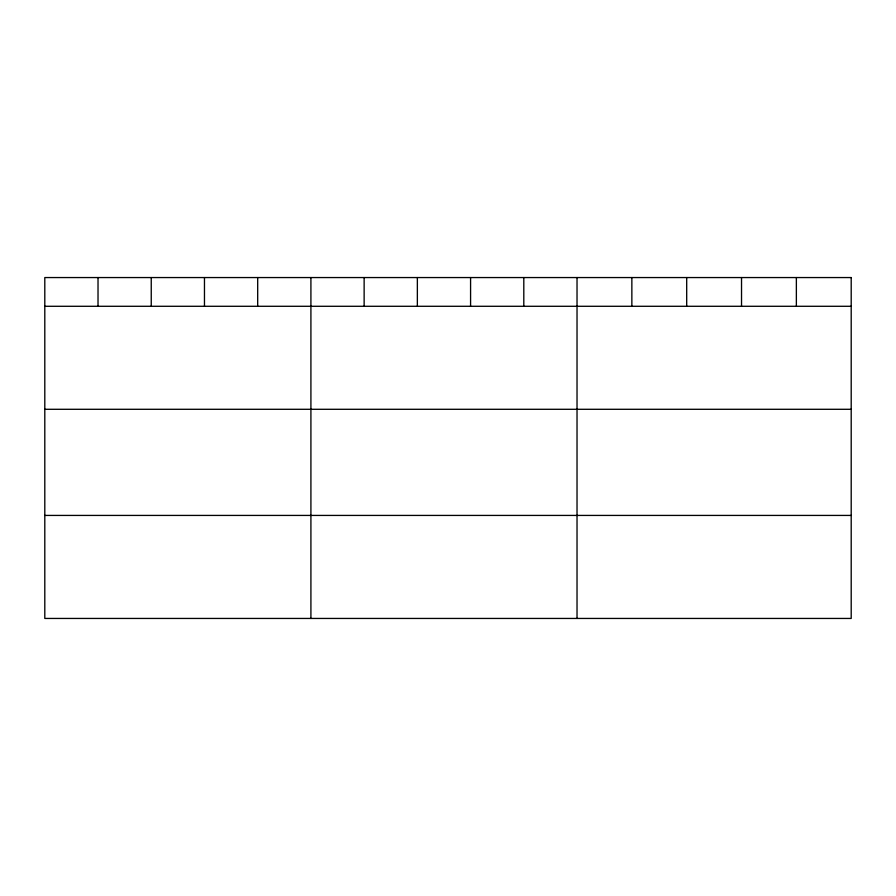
<?xml version="1.0" encoding="UTF-8"?>
<svg xmlns="http://www.w3.org/2000/svg" width="896" height="896" viewBox="0 0 896 896"><rect width="100%" height="100%" fill="white"/><g stroke="black" fill="none" stroke-linecap="round" stroke-linejoin="round"><path stroke-width="1.34" d="M44.8 306.286L851.2 306.286M44.8 409.293L851.2 409.293M44.8 515.424L851.2 515.424M796.365 277.558L796.365 306.286M741.53 277.558L741.53 306.286M686.694 277.558L686.694 306.286M631.859 277.558L631.859 306.286M577.024 277.558L577.024 618.442M523.802 277.558L523.802 306.286M470.579 277.558L470.579 306.286M417.357 277.558L417.357 306.286M364.134 277.558L364.134 306.286M310.912 277.558L310.912 618.442M257.69 277.558L257.69 306.286M204.467 277.558L204.467 306.286M151.245 277.558L151.245 306.286M98.022 277.558L98.022 306.286M851.2 277.558L44.8 277.558L44.8 618.442L851.2 618.442L851.2 277.558"/></g></svg>
